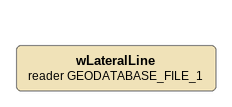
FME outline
wLateralLine (reader GEODATABASE_FILE_1)
